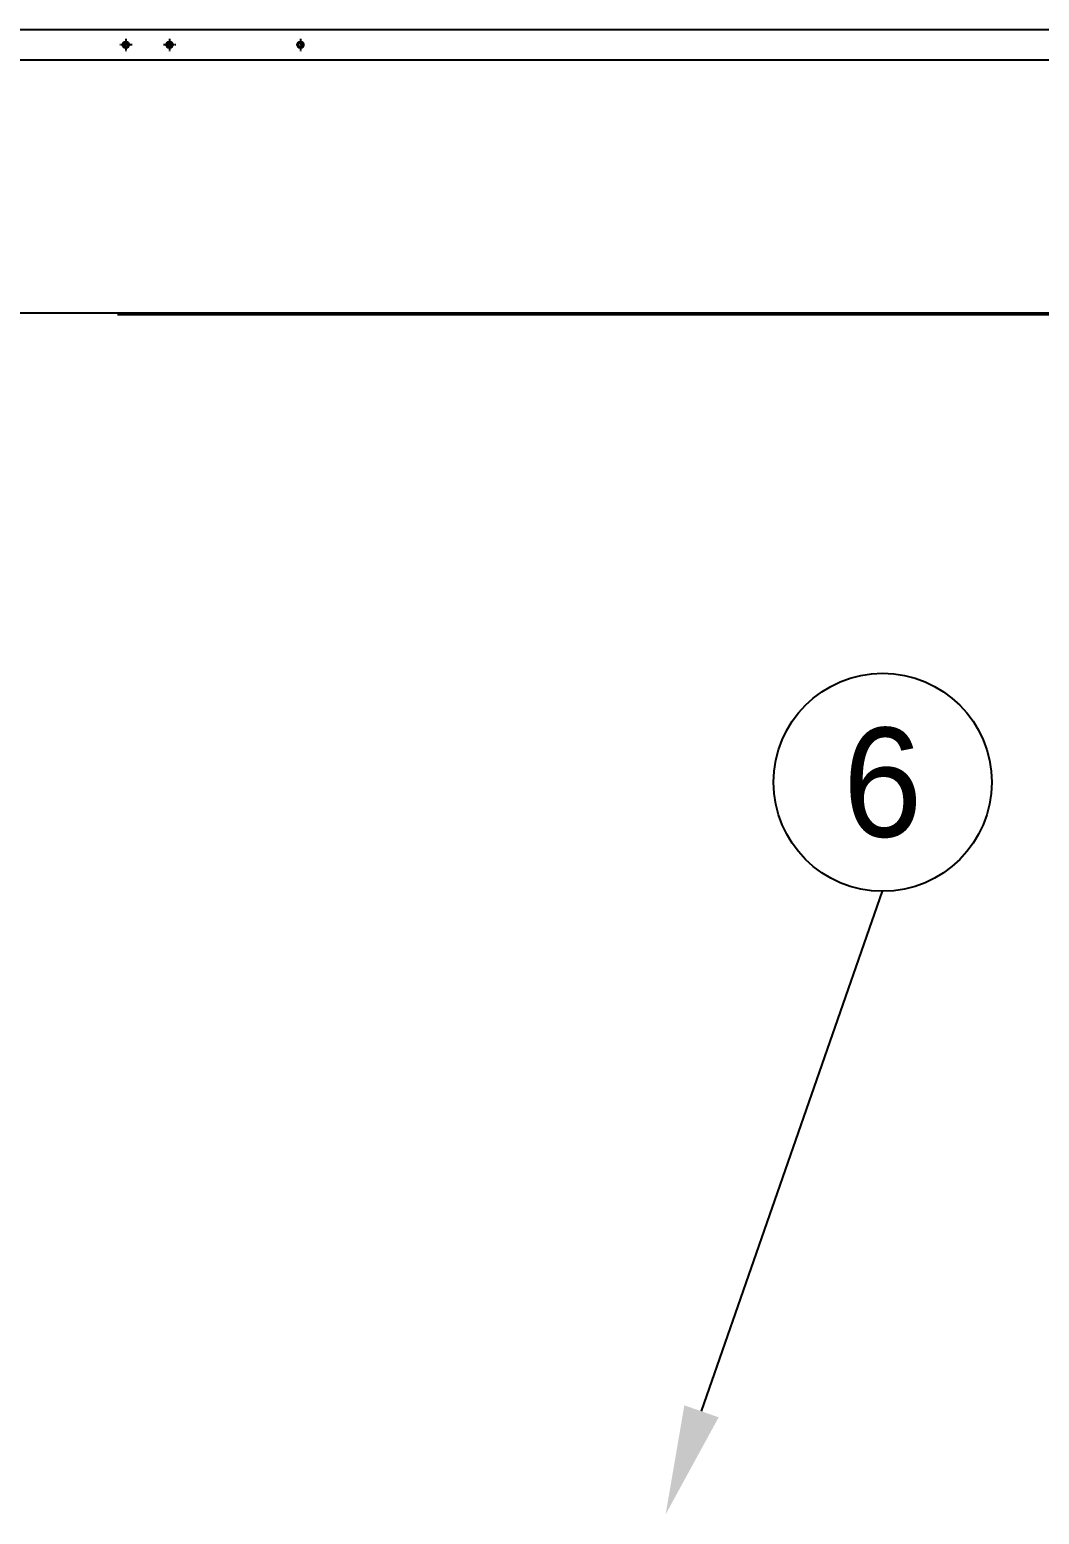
# Model space of a CAD drawing. Header units: millimetres. Extents: x 3026 to 35289, y 2869 to 25683.
# Drawn here: x 15952 to 17341, y 12387 to 14429 of the extents above; entities that cross this region are included whole.
import ezdxf
from ezdxf.enums import TextEntityAlignment as Align

# ---------------------------------------------------------------- set-up
doc = ezdxf.new("R2010")
doc.units = ezdxf.units.MM
doc.linetypes.add('CENTER', pattern=[2, 1.25, -0.25, 0.25, -0.25])
for name, color, linetype in [('center', 1, 'CENTER'), ('냉각탑_dim', 1, 'Continuous'), ('냉각탑_text', 3, 'Continuous')]:
    doc.layers.add(name, color=color, linetype=linetype)
doc.styles.add('돋움', font='Dotum.ttf')

# ---------------------------------------------------------------- blocks, each defined once
blk = doc.blocks.new('1')
for p, q in [((17371.1, 14428.7), (14971.1, 14428.7)), ((17371.1, 14428.7), (16002.1, 14428.7)), ((17371.1, 14386.7), (15522.1, 14386.7)), ((17371.1, 14038.7), (14971.1, 14038.7)), ((17371.1, 14036.7), (16073.1, 14036.7))]:
    blk.add_line(p, q)
for centre, radius in [((16084.6, 14407.7), 4.5), ((16084.6, 14407.7), 3), ((16144.6, 14407.7), 4.5), ((16144.6, 14407.7), 3), ((16324.6, 14407.7), 4.5), ((16324.6, 14407.7), 3)]:
    blk.add_circle(centre, radius)
at = {"layer": 'center'}
for p, q in [((16084.6, 14416.2), (16084.6, 14399.2)), ((16144.6, 14416.2), (16144.6, 14399.2)), ((16324.6, 14416.2), (16324.6, 14399.2)), ((16093.1, 14407.7), (16076.1, 14407.7)), ((16153.1, 14407.7), (16136.1, 14407.7))]:
    blk.add_line(p, q, dxfattribs=at)
at = {"layer": '냉각탑_dim', "linetype": 'ByBlock', "lineweight": -2, "elevation": 0}
blk.add_lwpolyline([(16876.4, 12528.6), (17125.6, 13243.7)], dxfattribs=at)
at = {"layer": '냉각탑_dim', "linetype": 'ByBlock', "lineweight": -2}
blk.add_circle((17125.6, 13393.7), 150, dxfattribs=at)
at = {"layer": '냉각탑_dim'}
blk.add_solid([(16900, 12520.3), (16827.1, 12386.9), (16852.8, 12536.8)], dxfattribs=at)
at = {"layer": '냉각탑_text', "style": '돋움'}
blk.add_text('6', height=150, dxfattribs=at).set_placement((17125.6, 13393.7), align=Align.MIDDLE_CENTER)

msp = doc.modelspace()

# ---------------------------------------------------------------- block references
msp.add_blockref('1', (0, 0))

doc.saveas('drawing.dxf')
